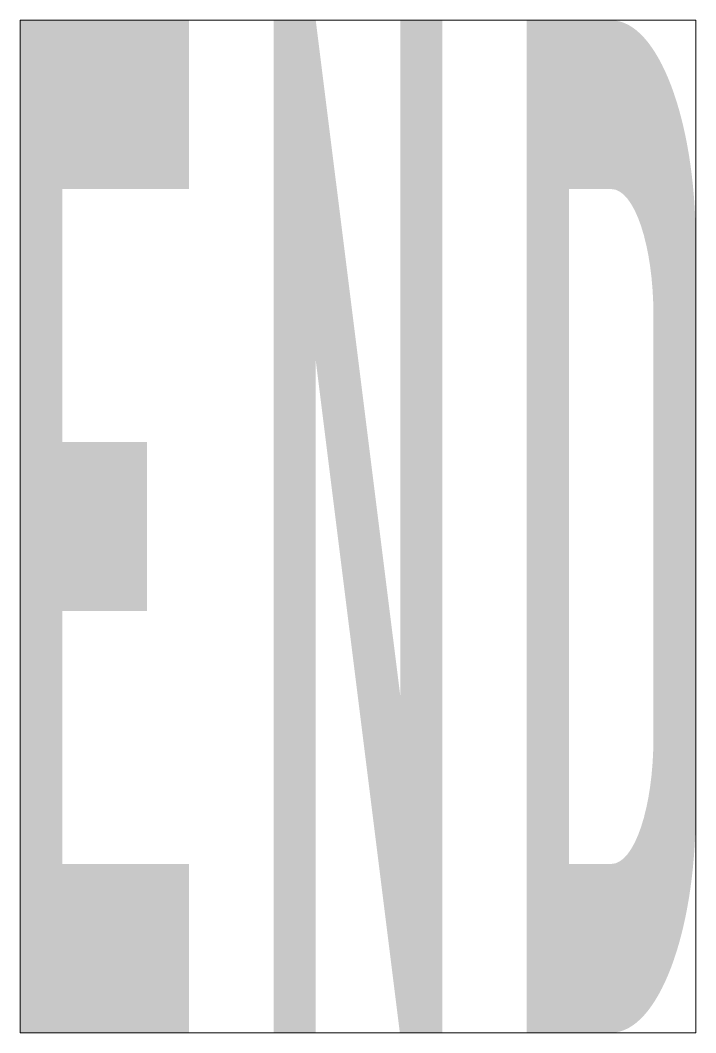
# Model space of a CAD drawing. Extents: x -2.67 to 2.67, y -4 to 4.
import ezdxf

# ---------------------------------------------------------------- set-up
doc = ezdxf.new("R2010")
doc.units = 0
doc.header["$LTSCALE"] = 0.01
doc.header["$MEASUREMENT"] = 0
doc.layers.get('0').update_dxf_attribs({"lineweight": 20})
doc.layers.get('Defpoints').update_dxf_attribs({"color": 111, "lineweight": 20})

msp = doc.modelspace()

# ---------------------------------------------------------------- hatches: boundary and pattern name
at = {"linetype": 'Continuous', "lineweight": 0}
h = msp.add_hatch(color=0, dxfattribs=at)
h.dxf.hatch_style = 1
h.paths.add_polyline_path([(-1.66666667166728, 0.6666666616466452), (-2.333333338331506, 0.6666666616466452), (-2.333333338331506, 2.666666661646631), (-1.333333338331506, 2.666666661646631), (-1.333333338331505, 3.999999994978766), (-2.666666671667264, 3.999999994978766), (-2.666666671667267, -4.000000005021231), (-1.333333338331509, -4.000000005021233), (-1.333333338331508, -2.666666671685475), (-2.333333338331508, -2.666666671685475), (-2.333333338331508, -0.6666666716854746), (-1.66666667166728, -0.6666666716854746)])
h = msp.add_hatch(color=0, dxfattribs=at)
h.dxf.hatch_style = 1
h.paths.add_polyline_path([(-0.3333333383315207, 1.312591661647363), (0.3307416616654328, -4.000000005021234), (0.6666666616684913, -4.000000005021234), (0.6666666616684945, 3.999999994978766), (0.3333333283327359, 3.999999994978766), (0.3333333283327338, -1.333333338353354), (-0.3333333383315194, 3.999999994978766), (-0.6667166716660152, 3.999999994978766), (-0.6646916716680471, -4.000000005021234), (-0.3333333383315229, -4.000000005021234)])
h = msp.add_hatch(color=0, dxfattribs=at)
h.dxf.hatch_style = 1
edge = h.paths.add_edge_path()
edge.add_ellipse((1.999999995000601, 2.249999994978766), major_axis=(7.50085547598149e-16, 1.750000000042465), ratio=0.3809523809431367, start_angle=270, end_angle=360)
edge.add_line((1.999999995000604, 3.999999995021231), (1.333333328332722, 3.999999994978766))
edge.add_line((1.333333328332722, 3.999999994978766), (1.333333328332718, -4.000000005021234))
edge.add_line((1.333333328332718, -4.000000005021234), (1.999999995000666, -4.000000005068417))
edge.add_ellipse((1.999999995000599, -2.250000005021235), major_axis=(-7.500855476001717e-16, -1.750000000047184), ratio=0.3809523809421095, start_angle=0, end_angle=90)
edge.add_line((2.666666661668478, -2.250000004457864), (2.66666666166848, 2.249999994415322))
edge = h.paths.add_edge_path(flags=16)
edge.add_ellipse((1.9999999950006, 1.666666661646645), major_axis=(4.286203129028269e-16, 0.9999999999999993), ratio=0.3333333333333334, start_angle=270, end_angle=360, ccw=False)
edge.add_line((2.333333328332721, 1.666666662095844), (2.33333332833272, -1.666666672134626))
edge.add_ellipse((1.999999995000599, -1.666666671685476), major_axis=(-4.286203129028269e-16, -0.9999999999999993), ratio=0.3333333333333334, start_angle=0, end_angle=90, ccw=False)
edge.add_line((1.999999995000586, -2.666666671685476), (1.666666661668492, -2.666666671685475))
edge.add_line((1.666666661668492, -2.666666671685475), (1.666666661668494, 2.666666661646631))
edge.add_line((1.666666661668494, 2.666666661646631), (2.003598769306556, 2.666666661646644))

# ---------------------------------------------------------------- linework, layer by layer
at = {"layer": 'Defpoints'}
msp.add_lwpolyline([(-2.666666671667267, -4.000000015068419), (2.666666671667267, -4.000000015068419), (2.666666671667267, 4.000000005021232), (-2.666666671667267, 4.000000005021232)], close=True, dxfattribs=at)

doc.saveas('drawing.dxf')
